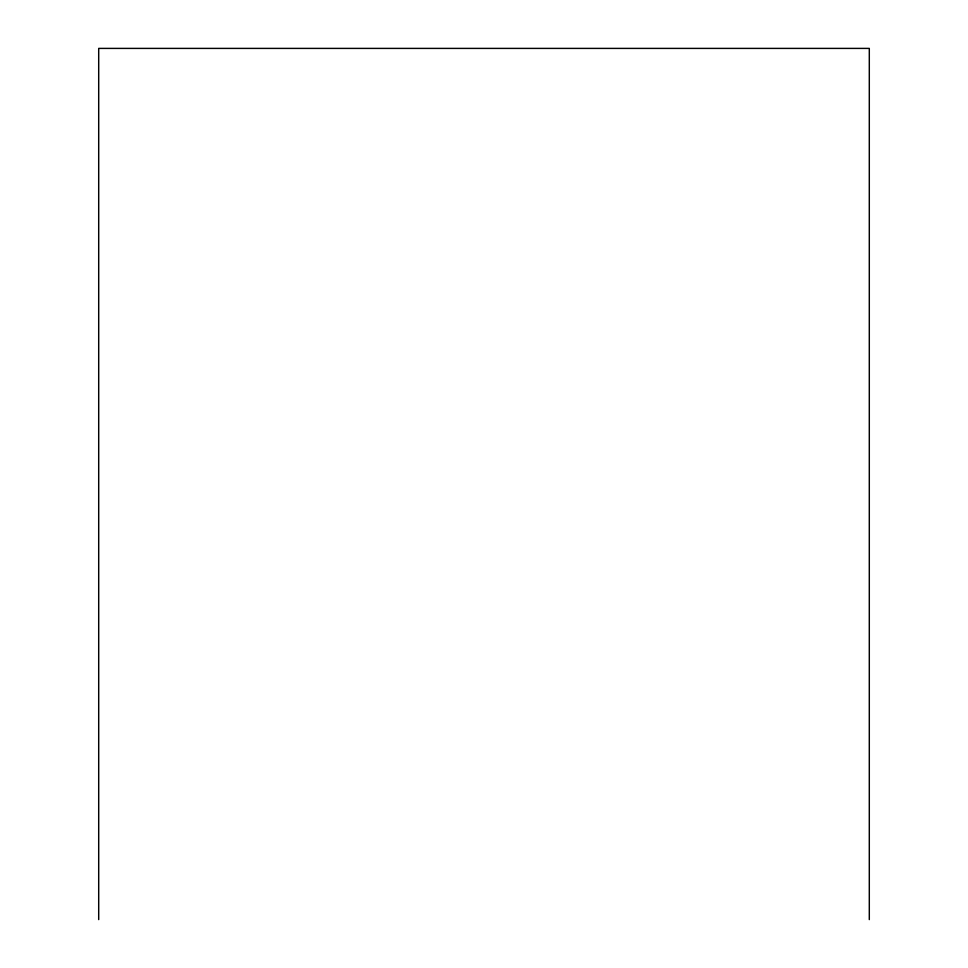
<?xml version="1.0" encoding="UTF-8"?>
<svg xmlns="http://www.w3.org/2000/svg" width="968" height="968" viewBox="0 0 968 968"><rect width="100%" height="100%" fill="white"/><g stroke="black" fill="none" stroke-linecap="round" stroke-linejoin="round"><path stroke-width="1.45" d="M869.3 919.6L869.3 48.4L98.7 48.4L98.7 919.6"/></g></svg>
